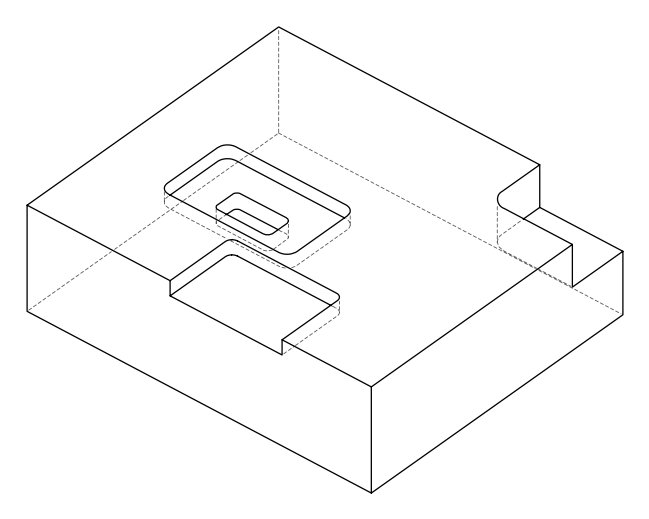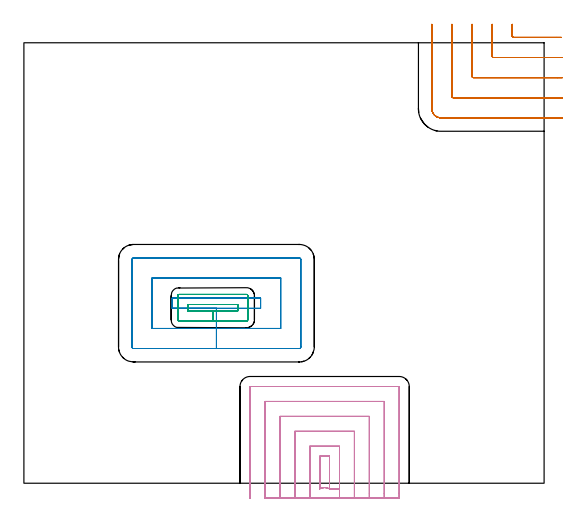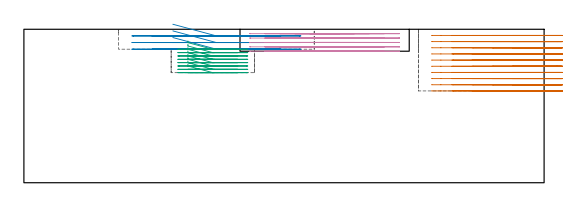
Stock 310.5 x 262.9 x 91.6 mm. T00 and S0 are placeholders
(PLAN: 4 operations, 2 tool changes, 30.5 min)
(1 MILL_CORNER_NOTCH_RECTANGULAR | CORNER_NOTCH_RECTANGULAR | NXT0201_012 | Follow Part, ap 4, ae 75% | 9.71 min | 144315 mm3)
(2 MILL_RECTANGULAR_POCKET | POCKET_RECTANGULAR_STRAIGHT | NXT0201_012 | Follow Part, ap 4, ae 75% | 4.32 min | 96653 mm3)
(3 MILL_RECTANGULAR_POCKET_1 | POCKET_RECTANGULAR_STRAIGHT_1 | UGT0201_126 | Follow Part, ap 2, ae 75% | 3.65 min | 16369 mm3)
(4 MILL_SLOT | SLOT_PARTIAL_RECTANGULAR | UGT0201_129 | Follow Part, ap 2.975, ae 75% | 12.78 min | 84083 mm3)
(TOOL NXT0201_012 | ENDMILL 16mm [2P460-1600-NA 1630] | D16 FL38 Z6)
(TOOL UGT0201_126 | Carbide End Mill 8.0 | D8 FL15 Z4)
(TOOL UGT0201_129 | Carbide End Mill 11.9 | D11.9 FL15 Z4)
(OP 1 MILL_CORNER_NOTCH_RECTANGULAR)
G17 G21 G94 G90
T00 M6
G54
G17 G0 G90 X291.5 Y273.9 S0 M3
G43 Z101.6 H1
Z87.92
G94 G1 Y270.9 F250.
Y266.895 F500.
G3 X292.295 Y266.1 R0.8
G1 X317.832
X320.832 F250.
G0 Z101.6
X279.5 Y273.9
Z87.92
G1 Y270.9
Y254.896 F500.
G3 X280.296 Y254.1 R0.8
G1 X318.5
X321.5 F250.
G0 Z101.6
X267.5 Y273.9
Z87.92
G1 Y270.9
Y242.896 F500.
G3 X268.296 Y242.1 R0.8
G1 X318.5
X321.5 F250.
G0 Z101.6
X255.5 Y273.9
Z87.92
G1 Y270.9
Y230.896 F500.
G3 X256.296 Y230.1 R0.8
G1 X318.5
X321.5 F250.
G0 Z101.6
X243.5 Y273.9
Z87.92
G1 Y270.9
Y223.5 F500.
G3 X248.9 Y218.1 R5.4
G1 X318.5
X321.5 F250.
G0 Z101.6
X291.5 Y273.9
Z84.24
G1 Y270.9
Y266.895 F500.
G3 X292.295 Y266.1 R0.8
G1 X317.832
X320.832 F250.
G0 Z101.6
X279.5 Y273.9
Z84.24
G1 Y270.9
Y254.896 F500.
G3 X280.296 Y254.1 R0.8
G1 X318.5
X321.5 F250.
G0 Z101.6
X267.5 Y273.9
Z84.24
G1 Y270.9
Y242.896 F500.
G3 X268.296 Y242.1 R0.8
G1 X318.5
X321.5 F250.
G0 Z101.6
X255.5 Y273.9
Z84.24
G1 Y270.9
Y230.896 F500.
G3 X256.296 Y230.1 R0.8
G1 X318.5
X321.5 F250.
G0 Z101.6
X243.5 Y273.9
Z84.24
G1 Y270.9
Y223.5 F500.
G3 X248.9 Y218.1 R5.4
G1 X318.5
X321.5 F250.
G0 Z101.6
X291.5 Y273.9
Z80.56
G1 Y270.9
Y266.895 F500.
G3 X292.295 Y266.1 R0.8
G1 X317.832
X320.832 F250.
G0 Z101.6
X279.5 Y273.9
Z80.56
G1 Y270.9
Y254.896 F500.
G3 X280.296 Y254.1 R0.8
G1 X318.5
X321.5 F250.
G0 Z101.6
X267.5 Y273.9
Z80.56
G1 Y270.9
Y242.896 F500.
G3 X268.296 Y242.1 R0.8
G1 X318.5
X321.5 F250.
G0 Z101.6
X255.5 Y273.9
Z80.56
G1 Y270.9
Y230.896 F500.
G3 X256.296 Y230.1 R0.8
G1 X318.5
X321.5 F250.
G0 Z101.6
X243.5 Y273.9
Z80.56
G1 Y270.9
Y223.5 F500.
G3 X248.9 Y218.1 R5.4
G1 X318.5
X321.5 F250.
G0 Z101.6
X291.5 Y273.9
Z76.88
G1 Y270.9
Y266.895 F500.
G3 X292.295 Y266.1 R0.8
G1 X317.832
X320.832 F250.
G0 Z101.6
X279.5 Y273.9
Z76.88
G1 Y270.9
Y254.896 F500.
G3 X280.296 Y254.1 R0.8
G1 X318.5
X321.5 F250.
G0 Z101.6
X267.5 Y273.9
Z76.88
G1 Y270.9
Y242.896 F500.
G3 X268.296 Y242.1 R0.8
G1 X318.5
X321.5 F250.
G0 Z101.6
X255.5 Y273.9
Z76.88
G1 Y270.9
Y230.896 F500.
G3 X256.296 Y230.1 R0.8
G1 X318.5
X321.5 F250.
G0 Z101.6
X243.5 Y273.9
Z76.88
G1 Y270.9
Y223.5 F500.
G3 X248.9 Y218.1 R5.4
G1 X318.5
X321.5 F250.
G0 Z101.6
X291.5 Y273.9
Z73.2
G1 Y270.9
Y266.895 F500.
G3 X292.295 Y266.1 R0.8
G1 X317.832
X320.832 F250.
G0 Z101.6
X279.5 Y273.9
Z73.2
G1 Y270.9
Y254.896 F500.
G3 X280.296 Y254.1 R0.8
G1 X318.5
X321.5 F250.
G0 Z101.6
X267.5 Y273.9
Z73.2
G1 Y270.9
Y242.896 F500.
G3 X268.296 Y242.1 R0.8
G1 X318.5
X321.5 F250.
G0 Z101.6
X255.5 Y273.9
Z73.2
G1 Y270.9
Y230.896 F500.
G3 X256.296 Y230.1 R0.8
G1 X318.5
X321.5 F250.
G0 Z101.6
X243.5 Y273.9
Z73.2
G1 Y270.9
Y223.5 F500.
G3 X248.9 Y218.1 R5.4
G1 X318.5
X321.5 F250.
G0 Z101.6
X291.5 Y273.9
Z69.52
G1 Y270.9
Y266.895 F500.
G3 X292.295 Y266.1 R0.8
G1 X317.832
X320.832 F250.
G0 Z101.6
X279.5 Y273.9
Z69.52
G1 Y270.9
Y254.896 F500.
G3 X280.296 Y254.1 R0.8
G1 X318.5
X321.5 F250.
G0 Z101.6
X267.5 Y273.9
Z69.52
G1 Y270.9
Y242.896 F500.
G3 X268.296 Y242.1 R0.8
G1 X318.5
X321.5 F250.
G0 Z101.6
X255.5 Y273.9
Z69.52
G1 Y270.9
Y230.896 F500.
G3 X256.296 Y230.1 R0.8
G1 X318.5
X321.5 F250.
G0 Z101.6
X243.5 Y273.9
Z69.52
G1 Y270.9
Y223.5 F500.
G3 X248.9 Y218.1 R5.4
G1 X318.5
X321.5 F250.
G0 Z101.6
X291.5 Y273.9
Z65.84
G1 Y270.9
Y266.895 F500.
G3 X292.295 Y266.1 R0.8
G1 X317.832
X320.832 F250.
G0 Z101.6
X279.5 Y273.9
Z65.84
G1 Y270.9
Y254.896 F500.
G3 X280.296 Y254.1 R0.8
G1 X318.5
X321.5 F250.
G0 Z101.6
X267.5 Y273.9
Z65.84
G1 Y270.9
Y242.896 F500.
G3 X268.296 Y242.1 R0.8
G1 X318.5
X321.5 F250.
G0 Z101.6
X255.5 Y273.9
Z65.84
G1 Y270.9
Y230.896 F500.
G3 X256.296 Y230.1 R0.8
G1 X318.5
X321.5 F250.
G0 Z101.6
X243.5 Y273.9
Z65.84
G1 Y270.9
Y223.5 F500.
G3 X248.9 Y218.1 R5.4
G1 X318.5
X321.5 F250.
G0 Z101.6
X291.5 Y273.9
Z62.16
G1 Y270.9
Y266.895 F500.
G3 X292.295 Y266.1 R0.8
G1 X317.832
X320.832 F250.
G0 Z101.6
X279.5 Y273.9
Z62.16
G1 Y270.9
Y254.896 F500.
G3 X280.296 Y254.1 R0.8
G1 X318.5
X321.5 F250.
G0 Z101.6
X267.5 Y273.9
Z62.16
G1 Y270.9
Y242.896 F500.
G3 X268.296 Y242.1 R0.8
G1 X318.5
X321.5 F250.
G0 Z101.6
X255.5 Y273.9
Z62.16
G1 Y270.9
Y230.896 F500.
G3 X256.296 Y230.1 R0.8
G1 X318.5
X321.5 F250.
G0 Z101.6
X243.5 Y273.9
Z62.16
G1 Y270.9
Y223.5 F500.
G3 X248.9 Y218.1 R5.4
G1 X318.5
X321.5 F250.
G0 Z101.6
X291.5 Y273.9
Z58.48
G1 Y270.9
Y266.895 F500.
G3 X292.295 Y266.1 R0.8
G1 X317.832
X320.832 F250.
G0 Z101.6
X279.5 Y273.9
Z58.48
G1 Y270.9
Y254.896 F500.
G3 X280.296 Y254.1 R0.8
G1 X318.5
X321.5 F250.
G0 Z101.6
X267.5 Y273.9
Z58.48
G1 Y270.9
Y242.896 F500.
G3 X268.296 Y242.1 R0.8
G1 X318.5
X321.5 F250.
G0 Z101.6
X255.5 Y273.9
Z58.48
G1 Y270.9
Y230.896 F500.
G3 X256.296 Y230.1 R0.8
G1 X318.5
X321.5 F250.
G0 Z101.6
X243.5 Y273.9
Z58.48
G1 Y270.9
Y223.5 F500.
G3 X248.9 Y218.1 R5.4
G1 X318.5
X321.5 F250.
G0 Z101.6
X291.5 Y273.9
Z54.8
G1 Y270.9
Y266.895 F500.
G3 X292.295 Y266.1 R0.8
G1 X317.832
X320.832 F250.
G0 Z101.6
X279.5 Y273.9
Z54.8
G1 Y270.9
Y254.896 F500.
G3 X280.296 Y254.1 R0.8
G1 X318.5
X321.5 F250.
G0 Z101.6
X267.5 Y273.9
Z54.8
G1 Y270.9
Y242.896 F500.
G3 X268.296 Y242.1 R0.8
G1 X318.5
X321.5 F250.
G0 Z101.6
X255.5 Y273.9
Z54.8
G1 Y270.9
Y230.896 F500.
G3 X256.296 Y230.1 R0.8
G1 X318.5
X321.5 F250.
G0 Z101.6
X243.5 Y273.9
Z54.8
G1 Y270.9
Y223.5 F500.
G3 X248.9 Y218.1 R5.4
G1 X318.5
X321.5 F250.
G0 Z101.6
M5
M2
(OP 2 MILL_RECTANGULAR_POCKET)
G17 G21 G94 G90
T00 M6
G54
G17 G0 G90 X88.9 Y104.4 S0 M3
G43 Z101.6 H1
Z94.6
G94 G1 X114.9 Z87.633 F250.
X141.3 F500.
Y110.5
X88.5
Y104.4
X114.9
Y92.4
X153.3
Y122.5
X76.5
Y92.4
X114.9
Y80.4
X164.4
G3 X165.3 Y81.3 R0.9
G1 Y133.6
G3 X164.4 Y134.5 R0.9
G1 X65.4
G3 X64.5 Y133.6 R0.9
G1 Y81.3
G3 X65.4 Y80.4 R0.9
G1 X114.9
X115.9
G0 X88.9 Y104.4 Z90.633
G1 X114.9 Z83.667 F250.
X141.3 F500.
Y110.5
X88.5
Y104.4
X114.9
Y92.4
X153.3
Y122.5
X76.5
Y92.4
X114.9
Y80.4
X164.4
G3 X165.3 Y81.3 R0.9
G1 Y133.6
G3 X164.4 Y134.5 R0.9
G1 X65.4
G3 X64.5 Y133.6 R0.9
G1 Y81.3
G3 X65.4 Y80.4 R0.9
G1 X114.9
X115.9
G0 X88.9 Y104.4 Z86.667
G1 X114.9 Z79.7 F250.
X141.3 F500.
Y110.5
X88.5
Y104.4
X114.9
Y92.4
X153.3
Y122.5
X76.5
Y92.4
X114.9
Y80.4
X164.4
G3 X165.3 Y81.3 R0.9
G1 Y133.6
G3 X164.4 Y134.5 R0.9
G1 X65.4
G3 X64.5 Y133.6 R0.9
G1 Y81.3
G3 X65.4 Y80.4 R0.9
G1 X114.9
X115.9
G0 Z101.6
M5
M2
(OP 3 MILL_RECTANGULAR_POCKET_1)
G17 G21 G94 G90
T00 M6
G54
G17 G0 G90 X97.9 Y106.582 S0 M3
G43 Z101.6 H0
Z84.638
G94 G1 Y102.8 Z83.625 F250.
X112.75 Z79.646
X127.6 F500.
Y106.7
X97.9
Y102.8
X112.75
Y96.8
X132.9
G3 X133.6 Y97.5 R0.7
G1 Y112.
G3 X132.9 Y112.7 R0.7
G1 X92.6
G3 X91.9 Y112. R0.7
G1 Y97.5
G3 X92.6 Y96.8 R0.7
G1 X112.75
X113.75
G0 X97.9 Y106.582 Z82.646
G1 Y102.8 Z81.633 F250.
X112.75 Z77.654
X127.6 F500.
Y106.7
X97.9
Y102.8
X112.75
Y96.8
X132.9
G3 X133.6 Y97.5 R0.7
G1 Y112.
G3 X132.9 Y112.7 R0.7
G1 X92.6
G3 X91.9 Y112. R0.7
G1 Y97.5
G3 X92.6 Y96.8 R0.7
G1 X112.75
X113.75
G0 X97.9 Y106.582 Z80.654
G1 Y102.8 Z79.641 F250.
X112.75 Z75.662
X127.6 F500.
Y106.7
X97.9
Y102.8
X112.75
Y96.8
X132.9
G3 X133.6 Y97.5 R0.7
G1 Y112.
G3 X132.9 Y112.7 R0.7
G1 X92.6
G3 X91.9 Y112. R0.7
G1 Y97.5
G3 X92.6 Y96.8 R0.7
G1 X112.75
X113.75
G0 X97.9 Y106.582 Z78.662
G1 Y102.8 Z77.648 F250.
X112.75 Z73.669
X127.6 F500.
Y106.7
X97.9
Y102.8
X112.75
Y96.8
X132.9
G3 X133.6 Y97.5 R0.7
G1 Y112.
G3 X132.9 Y112.7 R0.7
G1 X92.6
G3 X91.9 Y112. R0.7
G1 Y97.5
G3 X92.6 Y96.8 R0.7
G1 X112.75
X113.75
G0 X97.9 Y106.582 Z76.669
G1 Y102.8 Z75.656 F250.
X112.75 Z71.677
X127.6 F500.
Y106.7
X97.9
Y102.8
X112.75
Y96.8
X132.9
G3 X133.6 Y97.5 R0.7
G1 Y112.
G3 X132.9 Y112.7 R0.7
G1 X92.6
G3 X91.9 Y112. R0.7
G1 Y97.5
G3 X92.6 Y96.8 R0.7
G1 X112.75
X113.75
G0 X97.9 Y106.582 Z74.677
G1 Y102.8 Z73.664 F250.
X112.75 Z69.685
X127.6 F500.
Y106.7
X97.9
Y102.8
X112.75
Y96.8
X132.9
G3 X133.6 Y97.5 R0.7
G1 Y112.
G3 X132.9 Y112.7 R0.7
G1 X92.6
G3 X91.9 Y112. R0.7
G1 Y97.5
G3 X92.6 Y96.8 R0.7
G1 X112.75
X113.75
G0 X97.9 Y106.582 Z72.685
G1 Y102.8 Z71.671 F250.
X112.75 Z67.692
X127.6 F500.
Y106.7
X97.9
Y102.8
X112.75
Y96.8
X132.9
G3 X133.6 Y97.5 R0.7
G1 Y112.
G3 X132.9 Y112.7 R0.7
G1 X92.6
G3 X91.9 Y112. R0.7
G1 Y97.5
G3 X92.6 Y96.8 R0.7
G1 X112.75
X113.75
G0 X97.9 Y106.582 Z70.692
G1 Y102.8 Z69.679 F250.
X112.75 Z65.7
X127.6 F500.
Y106.7
X97.9
Y102.8
X112.75
Y96.8
X132.9
G3 X133.6 Y97.5 R0.7
G1 Y112.
G3 X132.9 Y112.7 R0.7
G1 X92.6
G3 X91.9 Y112. R0.7
G1 Y97.5
G3 X92.6 Y96.8 R0.7
G1 X112.75
X113.75
G0 Z101.6
M5
M2
(OP 4 MILL_SLOT)
G17 G21 G94 G90
T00 M6
G54
G17 G0 G90 X188.35 Y-8.95 S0 M3
G43 Z101.6 H0
Z88.98
G94 G1 Y-5.95 F250.
Y-3.341 F500.
X182.4
G3 X176.6 Y-3.341 R5.95
G1 Y16.1
X182.4
Y-3.341
X188.35
Y22.05
X170.65
Y-5.95
Y-8.95 F250.
X197.275
Y-5.95
Y30.975 F500.
X161.725
Y-5.95
Y-8.95 F250.
X206.2
Y-5.95
Y39.9 F500.
X152.8
Y-5.95
Y-8.95 F250.
X215.125
Y-5.95
Y48.825 F500.
X143.875
Y-5.95
Y-8.95 F250.
X224.05
Y-5.95
Y57.7 F500.
X224.052 Y57.73
X224.03 Y57.752
X224. Y57.75
X135.
X134.97 Y57.752
X134.948 Y57.73
X134.95 Y57.7
Y-5.95
Y-8.95 F250.
G0 X188.35 Z86.36
G1 Y-5.95
Y-3.341 F500.
X182.4
G3 X176.6 Y-3.341 R5.95
G1 Y16.1
X182.4
Y-3.341
X188.35
Y22.05
X170.65
Y-5.95
Y-8.95 F250.
X197.275
Y-5.95
Y30.975 F500.
X161.725
Y-5.95
Y-8.95 F250.
X206.2
Y-5.95
Y39.9 F500.
X152.8
Y-5.95
Y-8.95 F250.
X215.125
Y-5.95
Y48.825 F500.
X143.875
Y-5.95
Y-8.95 F250.
X224.05
Y-5.95
Y57.7 F500.
X224.052 Y57.73
X224.03 Y57.752
X224. Y57.75
X135.
X134.97 Y57.752
X134.948 Y57.73
X134.95 Y57.7
Y-5.95
Y-8.95 F250.
G0 X188.35 Z83.74
G1 Y-5.95
Y-3.341 F500.
X182.4
G3 X176.6 Y-3.341 R5.95
G1 Y16.1
X182.4
Y-3.341
X188.35
Y22.05
X170.65
Y-5.95
Y-8.95 F250.
X197.275
Y-5.95
Y30.975 F500.
X161.725
Y-5.95
Y-8.95 F250.
X206.2
Y-5.95
Y39.9 F500.
X152.8
Y-5.95
Y-8.95 F250.
X215.125
Y-5.95
Y48.825 F500.
X143.875
Y-5.95
Y-8.95 F250.
X224.05
Y-5.95
Y57.7 F500.
X224.052 Y57.73
X224.03 Y57.752
X224. Y57.75
X135.
X134.97 Y57.752
X134.948 Y57.73
X134.95 Y57.7
Y-5.95
Y-8.95 F250.
G0 X188.35 Z81.12
G1 Y-5.95
Y-3.341 F500.
X182.4
G3 X176.6 Y-3.341 R5.95
G1 Y16.1
X182.4
Y-3.341
X188.35
Y22.05
X170.65
Y-5.95
Y-8.95 F250.
X197.275
Y-5.95
Y30.975 F500.
X161.725
Y-5.95
Y-8.95 F250.
X206.2
Y-5.95
Y39.9 F500.
X152.8
Y-5.95
Y-8.95 F250.
X215.125
Y-5.95
Y48.825 F500.
X143.875
Y-5.95
Y-8.95 F250.
X224.05
Y-5.95
Y57.7 F500.
X224.052 Y57.73
X224.03 Y57.752
X224. Y57.75
X135.
X134.97 Y57.752
X134.948 Y57.73
X134.95 Y57.7
Y-5.95
Y-8.95 F250.
G0 X188.35 Z78.5
G1 Y-5.95
Y-3.341 F500.
X182.4
G3 X176.6 Y-3.341 R5.95
G1 Y16.1
X182.4
Y-3.341
X188.35
Y22.05
X170.65
Y-5.95
Y-8.95 F250.
X197.275
Y-5.95
Y30.975 F500.
X161.725
Y-5.95
Y-8.95 F250.
X206.2
Y-5.95
Y39.9 F500.
X152.8
Y-5.95
Y-8.95 F250.
X215.125
Y-5.95
Y48.825 F500.
X143.875
Y-5.95
Y-8.95 F250.
X224.05
Y-5.95
Y57.7 F500.
X224.052 Y57.73
X224.03 Y57.752
X224. Y57.75
X135.
X134.97 Y57.752
X134.948 Y57.73
X134.95 Y57.7
Y-5.95
Y-8.95 F250.
G0 Z101.6
M5
M2
